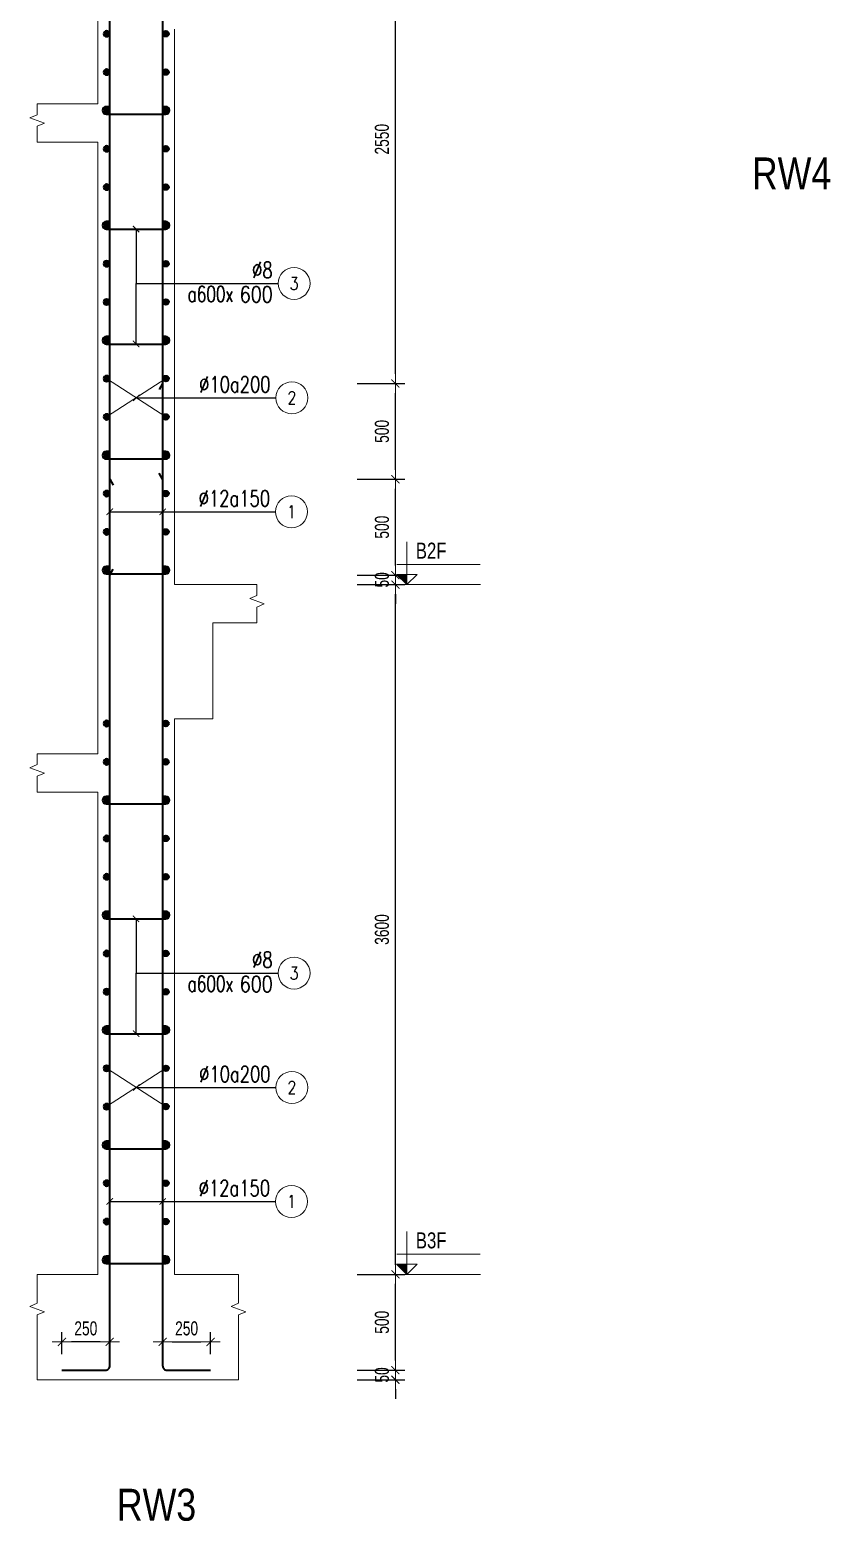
# Model space of a CAD drawing. Header units: millimetres. Extents: x -172050 to 1089997, y 452920 to 1051687.
# Drawn here: x 684535 to 697066, y 487836 to 511189 of the extents above; entities that cross this region are included whole.
import ezdxf
from ezdxf.enums import TextEntityAlignment as Align

# ---------------------------------------------------------------- set-up
doc = ezdxf.new("R2010")
doc.units = ezdxf.units.MM
doc.header["$MEASUREMENT"] = 0
doc.layers.get('Defpoints').update_dxf_attribs({"color": 151, "lineweight": 9})
for name, color, linetype, lineweight in [('NDC_S_ANNO', 7, 'Continuous', 20), ('NDC_S_BREAK-LINE', 1, 'Continuous', 15), ('NDC_S_CONTINUOUS', 3, 'Continuous', 20), ('NDC_S_DIM', 1, 'Continuous', 15), ('NDC_S_ENG TITLE', 3, 'Continuous', 20), ('NDC_S_LEADER', 1, 'Continuous', 15), ('NDC_S_REBAR', 4, 'Continuous', 35), ('NDC_S_TEXT SYMBOL', 7, 'Continuous', 20), ('NDC_S_VN TEXT', 7, 'Continuous', 20), ('NDC_S_VN TITLE', 6, 'Continuous', 35)]:
    doc.layers.add(name, color=color, linetype=linetype, lineweight=lineweight)
doc.styles.add('NDC_ANNO', font='', dxfattribs={"width": 0.8})
doc.styles.add('NDC_DIM', font='', dxfattribs={"width": 0.75})
doc.styles.add('NDC_EN TXT', font='romans.shx', dxfattribs={"width": 0.8})
doc.styles.add('NDC_VIE TXT', font='arial.ttf', dxfattribs={"width": 0.8})
doc.styles.add('ROMANS', font='romans', dxfattribs={"width": 0.75, "bigfont": 'vns'})
doc.styles.get('NDC_ANNO').set_extended_font_data('Dotum')
doc.styles.get('NDC_DIM').set_extended_font_data('Dotum')
doc.dimstyles.new('NDC_dim_100', dxfattribs={"dimscale": 100, "dimtxt": 2.2, "dimasz": 1.5, "dimexe": 1.5, "dimexo": 2.5, "dimgap": 1, "dimtad": 1, "dimdec": 0, "dimzin": 0, "dimdsep": 46, "dimtxsty": 'NDC_DIM', "dimblk": 'DIMMARK', "dimcen": 0.09, "dimdle": 1.2, "dimclrd": 1, "dimclre": 1, "dimclrt": 3, "dimadec": 0, "dimazin": 0, "dimtfac": 1, "dimtdec": 0, "dimtix": 1, "dimtofl": 0, "dimtmove": 0, "dimatfit": 3, "dimfxl": 6, "dimfxlon": 1, "dimtolj": 1, "dimtzin": 0, "dimarcsym": 0})
doc.dimstyles.new('NDC_dim_100_sc3', dxfattribs={"dimscale": 100, "dimtxt": 2.2, "dimasz": 1.5, "dimexe": 1.5, "dimexo": 2.5, "dimgap": 1, "dimtad": 1, "dimdec": 0, "dimlfac": 0.333333, "dimzin": 0, "dimdsep": 46, "dimtxsty": 'NDC_DIM', "dimblk": 'DIMMARK', "dimcen": 0.09, "dimdle": 1.2, "dimclrd": 1, "dimclre": 1, "dimclrt": 3, "dimadec": 0, "dimazin": 0, "dimtfac": 1, "dimtdec": 0, "dimtix": 1, "dimtofl": 0, "dimtmove": 0, "dimatfit": 3, "dimfxl": 6, "dimfxlon": 1, "dimtolj": 1, "dimtzin": 0, "dimarcsym": 0})

# ---------------------------------------------------------------- blocks, each defined once
blk = doc.blocks.new('DIMMARK')
at = {"layer": 'NDC_S_DIM', "color": 1}
blk.add_line((-1.5, 0), (1, 0), dxfattribs=at)
at = {"layer": 'NDC_S_DIM', "color": 2, "const_width": 0.1}
blk.add_lwpolyline([(-0.42, -0.42), (0.42, 0.42)], dxfattribs=at)
blk = doc.blocks.new('*D738')
at = {"layer": 'Defpoints', "color": 0, "transparency": 16777216}
for p in [(688092, 502501), (690259, 502501), (688242, 491701)]:
    blk.add_point(p, dxfattribs=at)
at = {"layer": 'NDC_S_DIM', "color": 1, "lineweight": -2, "transparency": 16777216}
for p, q in [((689659, 502501), (690409, 502501)), ((690259, 491851), (690259, 502351)), ((689659, 491701), (690409, 491701))]:
    blk.add_line(p, q, dxfattribs=at)
at = {"layer": 'NDC_S_DIM', "color": 1, "lineweight": -2, "transparency": 16777216, "xscale": 150, "yscale": 150, "zscale": 150}
for p, rotation in [((690259, 502501), 90), ((690259, 491701), 270)]:
    blk.add_blockref('DIMMARK', p, dxfattribs=dict(at, rotation=rotation))
at = {"layer": 'NDC_S_DIM', "color": 3, "transparency": 16777216, "insert": (690049, 497101), "char_height": 220, "attachment_point": 5, "rotation": 90, "style": 'NDC_DIM'}
blk.add_mtext('\\A1;3600', dxfattribs=at)
blk = doc.blocks.new('*D739')
at = {"layer": 'Defpoints', "color": 0, "transparency": 16777216}
for p in [(688242, 504151), (690259, 504151), (688092, 502651)]:
    blk.add_point(p, dxfattribs=at)
at = {"layer": 'NDC_S_DIM', "color": 1, "lineweight": -2, "transparency": 16777216}
for p, q in [((689659, 504151), (690409, 504151)), ((690259, 502801), (690259, 504001)), ((689659, 502651), (690409, 502651))]:
    blk.add_line(p, q, dxfattribs=at)
at = {"layer": 'NDC_S_DIM', "color": 1, "lineweight": -2, "transparency": 16777216, "xscale": 150, "yscale": 150, "zscale": 150}
for p, rotation in [((690259, 504151), 90), ((690259, 502651), 270)]:
    blk.add_blockref('DIMMARK', p, dxfattribs=dict(at, rotation=rotation))
at = {"layer": 'NDC_S_DIM', "color": 3, "transparency": 16777216, "insert": (690049, 503401), "char_height": 220, "attachment_point": 5, "rotation": 90, "style": 'NDC_DIM'}
blk.add_mtext('\\A1;500', dxfattribs=at)
blk = doc.blocks.new('*D734')
at = {"layer": 'Defpoints', "color": 0, "transparency": 16777216}
for p in [(688242, 491701), (690259, 491701), (688242, 490201)]:
    blk.add_point(p, dxfattribs=at)
at = {"layer": 'NDC_S_DIM', "color": 1, "lineweight": -2, "transparency": 16777216}
for p, q in [((689659, 491701), (690409, 491701)), ((690259, 490351), (690259, 491551)), ((689659, 490201), (690409, 490201))]:
    blk.add_line(p, q, dxfattribs=at)
at = {"layer": 'NDC_S_DIM', "color": 1, "lineweight": -2, "transparency": 16777216, "xscale": 150, "yscale": 150, "zscale": 150}
for p, rotation in [((690259, 491701), 90), ((690259, 490201), 270)]:
    blk.add_blockref('DIMMARK', p, dxfattribs=dict(at, rotation=rotation))
at = {"layer": 'NDC_S_DIM', "color": 3, "transparency": 16777216, "insert": (690049, 490951), "char_height": 220, "attachment_point": 5, "rotation": 90, "style": 'NDC_DIM'}
blk.add_mtext('\\A1;500', dxfattribs=at)
blk = doc.blocks.new('*D735')
at = {"layer": 'Defpoints', "color": 0, "transparency": 16777216}
for p in [(687365, 490644), (686615, 490201), (687365, 490201)]:
    blk.add_point(p, dxfattribs=at)
at = {"layer": 'NDC_S_DIM', "color": 1, "lineweight": -2, "transparency": 16777216}
for p, q in [((686615, 490451), (686615, 490794)), ((687365, 490451), (687365, 490794)), ((686765, 490644), (687215, 490644))]:
    blk.add_line(p, q, dxfattribs=at)
at = {"layer": 'NDC_S_DIM', "color": 1, "lineweight": -2, "transparency": 16777216, "xscale": 150, "yscale": 150, "zscale": 150, "rotation": 180}
blk.add_blockref('DIMMARK', (686615, 490644), dxfattribs=at)
at = {"layer": 'NDC_S_DIM', "color": 1, "lineweight": -2, "transparency": 16777216, "xscale": 150, "yscale": 150, "zscale": 150}
blk.add_blockref('DIMMARK', (687365, 490644), dxfattribs=at)
at = {"layer": 'NDC_S_DIM', "color": 3, "transparency": 16777216, "insert": (686990, 490854), "char_height": 220, "attachment_point": 5, "style": 'NDC_DIM'}
blk.add_mtext('\\A1;250', dxfattribs=at)
blk = doc.blocks.new('*D736')
at = {"layer": 'Defpoints', "color": 0, "transparency": 16777216}
for p in [(685037, 490644), (685037, 490201), (685787, 490201)]:
    blk.add_point(p, dxfattribs=at)
at = {"layer": 'NDC_S_DIM', "color": 1, "lineweight": -2, "transparency": 16777216}
for p, q in [((685037, 490451), (685037, 490794)), ((685787, 490451), (685787, 490794)), ((685637, 490644), (685187, 490644))]:
    blk.add_line(p, q, dxfattribs=at)
at = {"layer": 'NDC_S_DIM', "color": 1, "lineweight": -2, "transparency": 16777216, "xscale": 150, "yscale": 150, "zscale": 150, "rotation": 180}
blk.add_blockref('DIMMARK', (685037, 490644), dxfattribs=at)
at = {"layer": 'NDC_S_DIM', "color": 1, "lineweight": -2, "transparency": 16777216, "xscale": 150, "yscale": 150, "zscale": 150}
blk.add_blockref('DIMMARK', (685787, 490644), dxfattribs=at)
at = {"layer": 'NDC_S_DIM', "color": 3, "transparency": 16777216, "insert": (685412, 490854), "char_height": 220, "attachment_point": 5, "style": 'NDC_DIM'}
blk.add_mtext('\\A1;250', dxfattribs=at)
blk = doc.blocks.new('*D742')
at = {"layer": 'Defpoints', "color": 0, "transparency": 16777216}
for p in [(688242, 505651), (690259, 505651), (688242, 504151)]:
    blk.add_point(p, dxfattribs=at)
at = {"layer": 'NDC_S_DIM', "color": 1, "lineweight": -2, "transparency": 16777216}
for p, q in [((689659, 505651), (690409, 505651)), ((690259, 504301), (690259, 505501)), ((689659, 504151), (690409, 504151))]:
    blk.add_line(p, q, dxfattribs=at)
at = {"layer": 'NDC_S_DIM', "color": 1, "lineweight": -2, "transparency": 16777216, "xscale": 150, "yscale": 150, "zscale": 150}
for p, rotation in [((690259, 505651), 90), ((690259, 504151), 270)]:
    blk.add_blockref('DIMMARK', p, dxfattribs=dict(at, rotation=rotation))
at = {"layer": 'NDC_S_DIM', "color": 3, "transparency": 16777216, "insert": (690049, 504901), "char_height": 220, "attachment_point": 5, "rotation": 90, "style": 'NDC_DIM'}
blk.add_mtext('\\A1;500', dxfattribs=at)
blk = doc.blocks.new('*D743')
at = {"layer": 'Defpoints', "color": 0, "transparency": 16777216}
for p in [(688092, 513301), (690259, 513301), (688242, 505651)]:
    blk.add_point(p, dxfattribs=at)
at = {"layer": 'NDC_S_DIM', "color": 1, "lineweight": -2, "transparency": 16777216}
for p, q in [((689659, 513301), (690409, 513301)), ((690259, 505801), (690259, 513151)), ((689659, 505651), (690409, 505651))]:
    blk.add_line(p, q, dxfattribs=at)
at = {"layer": 'NDC_S_DIM', "color": 1, "lineweight": -2, "transparency": 16777216, "xscale": 150, "yscale": 150, "zscale": 150}
for p, rotation in [((690259, 513301), 90), ((690259, 505651), 270)]:
    blk.add_blockref('DIMMARK', p, dxfattribs=dict(at, rotation=rotation))
at = {"layer": 'NDC_S_DIM', "color": 3, "transparency": 16777216, "insert": (690049, 509476), "char_height": 220, "attachment_point": 5, "rotation": 90, "style": 'NDC_DIM'}
blk.add_mtext('\\A1;2550', dxfattribs=at)
blk = doc.blocks.new('*D744')
at = {"layer": 'Defpoints', "color": 0, "transparency": 16777216}
for p in [(688092, 502651), (690259, 502651), (688092, 502501)]:
    blk.add_point(p, dxfattribs=at)
at = {"layer": 'NDC_S_DIM', "color": 1, "lineweight": -2, "transparency": 16777216}
for p, q in [((690259, 502801), (690259, 502951)), ((689659, 502651), (690409, 502651)), ((689659, 502501), (690409, 502501)), ((690259, 502351), (690259, 502201))]:
    blk.add_line(p, q, dxfattribs=at)
at = {"layer": 'NDC_S_DIM', "color": 1, "lineweight": -2, "transparency": 16777216, "xscale": 150, "yscale": 150, "zscale": 150}
for p, rotation in [((690259, 502651), 270), ((690259, 502501), 90)]:
    blk.add_blockref('DIMMARK', p, dxfattribs=dict(at, rotation=rotation))
at = {"layer": 'NDC_S_DIM', "color": 3, "transparency": 16777216, "insert": (690049, 502576), "char_height": 220, "attachment_point": 5, "rotation": 90, "style": 'NDC_DIM'}
blk.add_mtext('\\A1;50', dxfattribs=at)
blk = doc.blocks.new('*D741')
at = {"layer": 'Defpoints', "color": 0, "transparency": 16777216}
for p in [(688242, 490201), (690259, 490201), (688242, 490051)]:
    blk.add_point(p, dxfattribs=at)
at = {"layer": 'NDC_S_DIM', "color": 1, "lineweight": -2, "transparency": 16777216}
for p, q in [((690259, 490351), (690259, 490501)), ((689659, 490201), (690409, 490201)), ((689659, 490051), (690409, 490051)), ((690259, 489901), (690259, 489751))]:
    blk.add_line(p, q, dxfattribs=at)
at = {"layer": 'NDC_S_DIM', "color": 1, "lineweight": -2, "transparency": 16777216, "xscale": 150, "yscale": 150, "zscale": 150}
for p, rotation in [((690259, 490201), 270), ((690259, 490051), 90)]:
    blk.add_blockref('DIMMARK', p, dxfattribs=dict(at, rotation=rotation))
at = {"layer": 'NDC_S_DIM', "color": 3, "transparency": 16777216, "insert": (690049, 490126), "char_height": 220, "attachment_point": 5, "rotation": 90, "style": 'NDC_DIM'}
blk.add_mtext('\\A1;50', dxfattribs=at)
blk = doc.blocks.new('kata_block_CT')
at = {"layer": 'NDC_S_ANNO'}
blk.add_hatch(color=3, dxfattribs=at).paths.add_polyline_path([(0, 1.6), (-1.61, 1.6), (0, 0)])
at = {"layer": 'NDC_S_ANNO', "ltscale": 50}
h = blk.add_hatch(dxfattribs=at)
h.set_pattern_fill('ANSI31', color=256, scale=1.406251, style=0)
h.set_pattern_definition([(45, (0, 5e-12), (-3.157, 3.157), [])])
h.paths.add_polyline_path([(0, 1.6), (0, 0), (1.61, 1.6)])
for p, q in [((-1.59, 3.14), (11.47, 3.14)), ((11.56, 0), (-1.64, 0))]:
    blk.add_line(p, q, dxfattribs=at)
for points in [[(0, 6.69), (0, 0)], [(0, 0), (-1.61, 1.6), (0, 1.6)], [(0, 0), (1.61, 1.6), (0, 1.6)]]:
    blk.add_lwpolyline(points, dxfattribs=at)
at = {"layer": 'NDC_S_ANNO', "color": 8, "ltscale": 50}
blk.add_lwpolyline([(0, 0), (-1.61, 1.6), (0, 1.6)], dxfattribs=at)
at = {"layer": 'NDC_S_TEXT SYMBOL', "color": 3, "style": 'NDC_ANNO', "width": 0.8}
blk.add_attdef('CT', (1.41, 4.07), '', height=2.5, dxfattribs=at)
blk = doc.blocks.new('*U297')
blk.add_circle((2.5, 0), 2.5)
at = {"layer": 'NDC_S_VN TEXT', "color": 3, "style": 'NDC_EN TXT', "width": 0.75}
blk.add_attdef('DK2', text='', height=2.5, dxfattribs=at).set_placement((-0.85, 0.85), align=Align.RIGHT)
at = {"layer": 'NDC_S_VN TEXT', "color": 7, "style": 'NDC_EN TXT', "width": 0.8}
blk.add_attdef('SH3', text='', height=2, dxfattribs=at).set_placement((2.5, 0), align=Align.MIDDLE)
blk = doc.blocks.new('*U722')
at = {"layer": 'NDC_S_REBAR'}
blk.add_hatch(color=6, dxfattribs=at).paths.add_polyline_path([(-32, -32, 1), (32, 32, 1)])
at = {"layer": 'NDC_S_REBAR', "color": 6}
blk.add_circle((0, 0), 45.2, dxfattribs=at)
blk = doc.blocks.new('*U723')
at = {"layer": 'NDC_S_DIM', "color": 0, "linetype": 'ByBlock', "lineweight": -2, "transparency": 16777216}
for p in [(0, 8400), (0, 7800), (0, 7200), (0, 6600), (0, 6000), (0, 5400), (0, 4800), (0, 4200), (0, 3600), (0, 3000), (0, 2400), (0, 1800), (0, 1200), (0, 600), (0, 0)]:
    blk.add_blockref('*U722', p, dxfattribs=at)
blk = doc.blocks.new('*U724')
at = {"layer": 'NDC_S_REBAR'}
blk.add_hatch(color=6, dxfattribs=at).paths.add_polyline_path([(-32, -32, 1), (32, 32, 1)])
at = {"layer": 'NDC_S_REBAR', "color": 6}
blk.add_circle((0, 0), 45.2, dxfattribs=at)
blk = doc.blocks.new('*U725')
at = {"layer": 'NDC_S_DIM', "color": 0, "linetype": 'ByBlock', "lineweight": -2, "transparency": 16777216}
for p in [(0, 8400), (0, 7800), (0, 7200), (0, 6600), (0, 6000), (0, 5400), (0, 4800), (0, 4200), (0, 3600), (0, 3000), (0, 2400), (0, 1800), (0, 1200), (0, 600), (0, 0)]:
    blk.add_blockref('*U724', p, dxfattribs=at)
blk = doc.blocks.new('*U726')
at = {"layer": 'NDC_S_REBAR'}
blk.add_lwpolyline([(-402, 58), (-467, 58, 1), (-467, -58), (467, -58, 1), (467, 58), (402, 58)], format="xyb", dxfattribs=at)
blk = doc.blocks.new('*U727')
at = {"layer": 'NDC_S_DIM', "color": 0, "linetype": 'ByBlock', "lineweight": -2, "transparency": 16777216}
for p in [(0, 7200), (0, 5400), (0, 3600), (0, 1800), (0, 0)]:
    blk.add_blockref('*U726', p, dxfattribs=at)
blk = doc.blocks.new('*U631')
blk.add_circle((2.5, 0), 2.5)
at = {"layer": 'NDC_S_VN TEXT', "color": 3, "style": 'NDC_EN TXT'}
for tag, width, p in [('DK2', 0.75, (-0.85, 0.85)), ('KC2', 0.8, (-0.85, -2.97))]:
    blk.add_attdef(tag, text='', height=2.5, dxfattribs=dict(at, width=width)).set_placement(p, align=Align.RIGHT)
at = {"layer": 'NDC_S_VN TEXT', "color": 7, "style": 'NDC_EN TXT', "width": 0.8}
blk.add_attdef('SH3', text='', height=2, dxfattribs=at).set_placement((2.5, 0), align=Align.MIDDLE)
blk = doc.blocks.new('*U716')
at = {"layer": 'NDC_S_REBAR'}
blk.add_hatch(color=6, dxfattribs=at).paths.add_polyline_path([(-32, -32, 1), (32, 32, 1)])
at = {"layer": 'NDC_S_REBAR', "color": 6}
blk.add_circle((0, 0), 45.2, dxfattribs=at)
blk = doc.blocks.new('*U717')
at = {"layer": 'NDC_S_DIM', "color": 0, "linetype": 'ByBlock', "lineweight": -2, "transparency": 16777216}
for p in [(0, 8400), (0, 7800), (0, 7200), (0, 6600), (0, 6000), (0, 5400), (0, 4800), (0, 4200), (0, 3600), (0, 3000), (0, 2400), (0, 1800), (0, 1200), (0, 600), (0, 0)]:
    blk.add_blockref('*U716', p, dxfattribs=at)
blk = doc.blocks.new('*U718')
at = {"layer": 'NDC_S_REBAR'}
blk.add_hatch(color=6, dxfattribs=at).paths.add_polyline_path([(-32, -32, 1), (32, 32, 1)])
at = {"layer": 'NDC_S_REBAR', "color": 6}
blk.add_circle((0, 0), 45.2, dxfattribs=at)
blk = doc.blocks.new('*U719')
at = {"layer": 'NDC_S_DIM', "color": 0, "linetype": 'ByBlock', "lineweight": -2, "transparency": 16777216}
for p in [(0, 8400), (0, 7800), (0, 7200), (0, 6600), (0, 6000), (0, 5400), (0, 4800), (0, 4200), (0, 3600), (0, 3000), (0, 2400), (0, 1800), (0, 1200), (0, 600), (0, 0)]:
    blk.add_blockref('*U718', p, dxfattribs=at)
blk = doc.blocks.new('*U720')
at = {"layer": 'NDC_S_REBAR'}
blk.add_lwpolyline([(-402, 58), (-467, 58, 1), (-467, -58), (467, -58, 1), (467, 58), (402, 58)], format="xyb", dxfattribs=at)
blk = doc.blocks.new('*U721')
at = {"layer": 'NDC_S_DIM', "color": 0, "linetype": 'ByBlock', "lineweight": -2, "transparency": 16777216}
for p in [(0, 7200), (0, 5400), (0, 3600), (0, 1800), (0, 0)]:
    blk.add_blockref('*U720', p, dxfattribs=at)
blk = doc.blocks.new('Drawing name_symbol')
at = {"layer": 'NDC_S_ENG TITLE', "style": 'NDC_EN TXT', "width": 0.8}
blk.add_attdef('SECTDET1', text='', height=5, dxfattribs=at).set_placement((0, 1.01), align=Align.CENTER)
at = {"layer": 'NDC_S_TEXT SYMBOL', "lineweight": 25, "style": 'NDC_ANNO', "width": 0.8}
blk.add_attdef('SSCALE', text='', height=2.5, dxfattribs=at).set_placement((0, -4), align=Align.CENTER)
at = {"layer": 'NDC_S_VN TITLE', "style": 'NDC_VIE TXT', "width": 0.8}
blk.add_attdef('SECTDET2', text='', height=5, dxfattribs=at).set_placement((0, 7.97), align=Align.CENTER)

msp = doc.modelspace()

# ---------------------------------------------------------------- linework, layer by layer
at = {"layer": 'NDC_S_BREAK-LINE'}
for points in [[(684648.9, 510029.5), (684648.9, 509859.6), (684535.2, 509810.2), (684762.6, 509727.5), (684648.9, 509678.1), (684648.9, 509429.5)], [(688091.9, 502501.5), (688091.9, 502331.6), (687978.3, 502282.2), (688205.6, 502199.5), (688091.9, 502150.1), (688091.9, 501901.5)], [(684648.9, 499853.8), (684648.9, 499683.9), (684535.2, 499634.5), (684762.6, 499551.8), (684648.9, 499502.4), (684648.9, 499253.8)], [(684648.9, 491701.5), (684648.9, 491248.4), (684535.2, 491199), (684762.6, 491116.3), (684648.9, 491066.9), (684648.9, 490051.5)], [(687802, 491701.5), (687802, 491248.4), (687688.3, 491199), (687915.6, 491116.3), (687802, 491066.9), (687802, 490051.5)]]:
    msp.add_lwpolyline(points, dxfattribs=at)
at = {"layer": 'NDC_S_CONTINUOUS'}
for p, q in [((685600.9, 510029.5), (685600.9, 531301.5)), ((686800.9, 511201.5), (686800.9, 502501.5)), ((685600.9, 510029.5), (684648.9, 510029.5)), ((685600.9, 509429.5), (684648.9, 509429.5)), ((685600.9, 509429.5), (685600.9, 502501.5)), ((685600.9, 502501.5), (685600.9, 499853.8)), ((688091.9, 502501.5), (686800.9, 502501.5)), ((687400.9, 501901.5), (687400.9, 500401.5)), ((688091.9, 501901.5), (687400.9, 501901.5)), ((687400.9, 500401.5), (686800.9, 500401.5)), ((686800.9, 500401.5), (686800.9, 491701.5)), ((685600.9, 499853.8), (684648.9, 499853.8)), ((685600.9, 499253.8), (684648.9, 499253.8)), ((685600.9, 499253.8), (685600.9, 491701.5)), ((685600.9, 491701.5), (684648.9, 491701.5)), ((687802, 491701.5), (686800.9, 491701.5)), ((687802, 490051.5), (684648.9, 490051.5))]:
    msp.add_line(p, q, dxfattribs=at)
at = {"layer": 'NDC_S_LEADER'}
for p, q in [((685736.4, 505127.3), (686667.1, 505727.3)), ((686667.1, 505127.3), (685736.4, 505727.3)), ((685736.4, 494327.3), (686667.1, 494927.3)), ((686667.1, 494327.3), (685736.4, 494927.3))]:
    msp.add_line(p, q, dxfattribs=at)
at = {"layer": 'NDC_S_REBAR'}
for points in [[(685036.9, 490201.5), (685719.4, 490201.5, 0.4142136), (685786.9, 490269), (685786.9, 531084, -0.4142136), (685854.4, 531151.5), (686547.4, 531151.5, -0.4142136), (686614.9, 531084), (686614.9, 512701.7)], [(686614.9, 513167.4), (686614.9, 490269, 0.4142136), (686682.4, 490201.5), (687364.9, 490201.5)]]:
    msp.add_lwpolyline(points, format="xyb", dxfattribs=at)
for points in [[(686614.9, 505651.5), (686560.2, 505556.8)], [(686614.9, 504151.5), (686560.2, 504246.2)], [(685786.9, 504151.5), (685841.6, 504056.8)], [(685786.9, 502651.5), (685841.6, 502746.2)]]:
    msp.add_lwpolyline(points, dxfattribs=at)

# ---------------------------------------------------------------- block references
at = {"layer": 'NDC_S_ANNO'}
ref = msp.add_blockref('Drawing name_symbol', (696461.8, 507893), dxfattribs=dict(at, xscale=100, yscale=100, zscale=100))
ref.add_attrib('SECTDET2', 'RW4', dxfattribs={"layer": 'NDC_S_VN TITLE', "height": 500, "style": 'NDC_VIE TXT', "width": 0.8}).set_placement((696461.8, 508690.1), align=Align.CENTER)
ref = msp.add_blockref('Drawing name_symbol', (686518.7, 487046.3), dxfattribs=dict(at, xscale=100, yscale=100, zscale=100))
ref.add_attrib('SECTDET2', 'RW3', dxfattribs={"layer": 'NDC_S_VN TITLE', "height": 500, "style": 'NDC_VIE TXT', "width": 0.8}).set_placement((686518.7, 487843.4), align=Align.CENTER)
at = {"layer": 'NDC_S_DIM', "xscale": -1}
for name, p in [('*U719', (685736.4, 502727.3)), ('*U725', (685736.4, 491927.3))]:
    msp.add_blockref(name, p, dxfattribs=at)
at = {"layer": 'NDC_S_DIM'}
for name, p in [('*U717', (686665.4, 502727.3)), ('*U721', (686198.2, 502727.3)), ('*U723', (686665.4, 491927.3)), ('*U727', (686198.2, 491927.3))]:
    msp.add_blockref(name, p, dxfattribs=at)
at = {"layer": 'NDC_S_VN TEXT', "xscale": 100, "yscale": 100, "zscale": 100}
for name, p, values in [('*U631', (688422.1, 507218.7), {'SH3': '3', 'DK2': '%%c8', 'KC2': '600'}), ('*U297', (688388.4, 505427.3), {'SH3': '2', 'DK2': '%%c10a200'}), ('*U297', (688381.8, 503642.4), {'SH3': '1', 'DK2': '%%c12a150'}), ('kata_block_CT', (690438, 502501.5), {'CT': 'B2F'}), ('*U631', (688422.1, 496418.7), {'SH3': '3', 'DK2': '%%c8', 'KC2': '600'}), ('*U297', (688388.4, 494627.3), {'SH3': '2', 'DK2': '%%c10a200'}), ('*U297', (688381.8, 492842.4), {'SH3': '1', 'DK2': '%%c12a150'}), ('kata_block_CT', (690438, 491701.5), {'CT': 'B3F'})]:
    msp.add_blockref(name, p, dxfattribs=at).add_auto_attribs(values)

# ---------------------------------------------------------------- texts
at = {"layer": 'NDC_S_VN TEXT', "color": 3, "style": 'ROMANS', "width": 0.7}
for p in [(687006.8, 506927.3), (687006.8, 496127.3)]:
    msp.add_text('a600x', height=250, dxfattribs=at).set_placement(p)

# ---------------------------------------------------------------- dimensions: what is measured, and where the dimension line sits
at = {"layer": 'NDC_S_DIM'}
for base, p1, p2, angle, picture, middle in [((690258.8, 513301.5), (688241.9, 505651.5), (688091.9, 513301.5), 90, '*D743', (690048.7, 509476.5)), ((690258.8, 505651.5), (688241.9, 504151.5), (688241.9, 505651.5), 90, '*D742', (690048.7, 504901.5)), ((690258.8, 504151.5), (688091.9, 502651.5), (688241.9, 504151.5), 90, '*D739', (690048.7, 503401.5)), ((690258.8, 502651.5), (688091.9, 502501.5), (688091.9, 502651.5), 90, '*D744', (690048.7, 502576.5)), ((690258.8, 502501.5), (688241.9, 491701.5), (688091.9, 502501.5), 90, '*D738', (690048.7, 497101.5)), ((690258.8, 491701.5), (688241.9, 490201.5), (688241.9, 491701.5), 90, '*D734', (690048.7, 490951.5)), ((685036.9, 490644), (685786.9, 490201.5), (685036.9, 490201.5), 180, '*D736', (685411.9, 490854.2)), ((690258.8, 490201.5), (688241.9, 490051.5), (688241.9, 490201.5), 90, '*D741', (690048.7, 490126.5))]:
    dim = msp.add_linear_dim(base=base, p1=p1, p2=p2, angle=angle, dimstyle='NDC_dim_100_sc3', dxfattribs=at)
    dim.commit()
    dim.dimension.update_dxf_attribs({"geometry": picture, "text_midpoint": middle})
dim = msp.add_linear_dim(base=(687364.9, 490644), p1=(686614.9, 490201.5), p2=(687364.9, 490201.5), dimstyle='NDC_dim_100_sc3', dxfattribs=at)
dim.commit()
dim.dimension.update_dxf_attribs({"geometry": '*D735', "text_midpoint": (686989.9, 490854.2)})

# ---------------------------------------------------------------- leaders
at = {"layer": 'NDC_S_LEADER'}
for points in [[(686198.2, 508069.7), (686198.2, 507218.7), (688422.1, 507218.7)], [(686198.2, 506269.7), (686198.2, 507218.7), (688422.1, 507218.7)], [(686201.8, 505427.3), (688388.4, 505427.3)], [(685786.9, 503642.4), (688381.8, 503642.4)], [(686614.9, 503642.4), (688381.8, 503642.4)], [(686198.2, 497269.7), (686198.2, 496418.7), (688422.1, 496418.7)], [(686198.2, 495469.7), (686198.2, 496418.7), (688422.1, 496418.7)], [(686201.8, 494627.3), (688388.4, 494627.3)], [(685786.9, 492842.4), (688381.8, 492842.4)], [(686614.9, 492842.4), (688381.8, 492842.4)]]:
    msp.add_leader(points, dimstyle='NDC_dim_100', override={"dimasz": 1, "dimtad": 0, "dimldrblk": 'ArchTick'}, dxfattribs=at)

doc.saveas('drawing.dxf')
